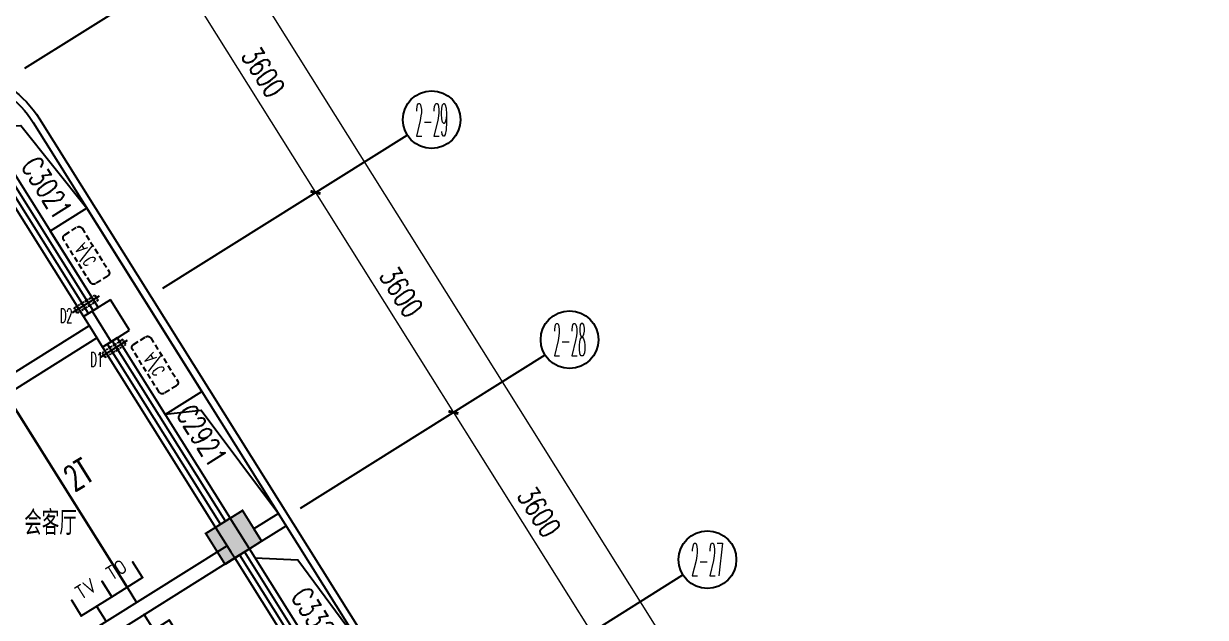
# Model space of a CAD drawing. Extents: x -9422388 to 15610651, y -1992469 to 953794.
# Drawn here: x -2544570 to -2528187, y -341358 to -333124 of the extents above; entities that cross this region are included whole.
import ezdxf
from ezdxf.enums import TextEntityAlignment as Align

# ---------------------------------------------------------------- set-up
doc = ezdxf.new("R2010")
doc.units = 0
doc.header["$LTSCALE"] = 1000
for name, pattern in [('( Hidden )', [0.375, 0.25, -0.125]), ('ACAD_ISO04W100', [30, 24, -3, 0, -3]), ('DASH', [0.35, 0.25, -0.1])]:
    doc.linetypes.add(name, pattern=pattern)
for name, color, linetype in [('A-ANNO-TEXT', 7, 'Continuous'), ('A-ELEV-LIN-0.3', 30, 'Continuous'), ('A-ELEV-LIN-0.4', 40, 'Continuous'), ('A-FLOR-HVAC', 4, 'Continuous'), ('A-FLOR-OTHER2-ON', 83, 'Continuous'), ('A-SECT-DOOR', 141, 'Continuous'), ('AXIS', 3, 'Continuous'), ('AXIS_TEXT', 7, 'Continuous'), ('C-KZ', 2, 'Continuous'), ('C-Z-HATCH', 253, 'Continuous'), ('COLUMN', 9, 'Continuous'), ('EQUIP-通讯', 3, 'Continuous'), ('PUB_TEXT', 7, 'Continuous'), ('TEL_TEXT', 7, 'Continuous'), ('WALL', 9, 'Continuous'), ('WINDOW', 4, 'Continuous'), ('WINDOW_TEXT', 7, 'Continuous'), ('WIRE-通讯', 4, 'Continuous')]:
    doc.layers.add(name, color=color, linetype=linetype)
doc.layers.add('建筑底图', color=8, linetype='Continuous', lineweight=5)
doc.styles.add('_SIMPLEX', font='SIMPLEX.shx', dxfattribs={"width": 0.7})
doc.styles.add('_TCH_AXIS', font='COMPLEX', dxfattribs={"bigfont": 'GBCBIG'})
doc.styles.add('_TCH_DIM', font='SIMPLEX', dxfattribs={"bigfont": 'GBCBIG'})
doc.styles.add('_TCH_DIM_T3', font='SIMPLEX', dxfattribs={"width": 0.705882, "bigfont": 'GBCBIG'})
doc.styles.add('_TCH_WINDOW', font='SIMPLEX', dxfattribs={"height": 3.5, "bigfont": 'GBCBIG'})
doc.styles.add('_TEL_ATTDEF', font='GBENOR', dxfattribs={"width": 0.8, "height": 3, "bigfont": 'GBCBIG'})
doc.styles.add('_TEL_DIM', font='SIMPLEX', dxfattribs={"width": 0.8, "height": 3.5, "bigfont": 'HZTXT'})
doc.styles.add('COMPLEX', font='COMPLEX')
doc.dimstyles.new('_TCH_ARCH&&100', dxfattribs={"dimtxt": 297.5, "dimasz": 100, "dimexe": 250, "dimexo": 300, "dimgap": 126.25, "dimtad": 1, "dimdec": 0, "dimzin": 0, "dimdsep": 46, "dimtxsty": '_TCH_DIM_T3', "dimblk": 'ARCHTICK', "dimcen": 0.09, "dimclrt": 7, "dimazin": 2, "dimtfac": 1, "dimtdec": 0, "dimtix": 1, "dimtmove": 2, "dimatfit": 3, "dimfxl": 0, "dimtolj": 1, "dimtzin": 0, "dimarcsym": 0})

# ---------------------------------------------------------------- blocks, each defined once
blk = doc.blocks.new('KTWJ1')
at = {"layer": 'A-FLOR-HVAC', "color": 0, "linetype": '( Hidden )', "ltscale": 0.3}
blk.add_lwpolyline([(152982, -14209, 0.414214), (153032, -14259), (153732, -14259, 0.414214), (153782, -14209), (153782, -14009, 0.414214), (153732, -13959), (153032, -13959, 0.414214), (152982, -14009)], format="xyb", close=True, dxfattribs=at)
at = {"layer": 'A-FLOR-HVAC', "color": 0, "style": '_TCH_WINDOW', "width": 0.705882}
blk.add_text('A/C', height=170, dxfattribs=at).set_placement((153214, -14188))
blk = doc.blocks.new('KTB')
at = {"layer": 'A-SECT-DOOR', "color": 0}
blk.add_lwpolyline([(1060656, -376423), (1061320, -377483), (1061828, -377164), (1060235, -374622), (1059726, -374941), (1060390, -376000)], dxfattribs=at)
at = {"layer": 'A-FLOR-HVAC', "color": 8, "xscale": -1}
for p, rotation in [((966813, -252808), 122.0782976835921), ((967766, -254329), 122.0782976836109)]:
    blk.add_blockref('KTWJ1', p, dxfattribs=dict(at, rotation=rotation))
blk = doc.blocks.new('宿舍楼柱网1')
at = {"layer": 'C-Z-HATCH'}
h = blk.add_hatch(color=0, dxfattribs=at)
h.dxf.hatch_style = 1
h.paths.add_polyline_path([(649437, 161642), (649946, 161960), (649681, 162384), (649172, 162066)])
at = {"layer": 'C-KZ', "color": 0, "const_width": 30}
blk.add_lwpolyline([(649440, 161638), (649946, 161960), (649681, 162384), (649172, 162066), (649437, 161642)], dxfattribs=at)
blk = doc.blocks.new('A$C0CF77FE4')
at = {"layer": 'A-FLOR-OTHER2-ON', "color": 0, "linetype": 'ACAD_ISO04W100', "ltscale": 5}
blk.add_line((40, 440), (40, 0), dxfattribs=at)
at = {"layer": 'A-FLOR-OTHER2-ON', "color": 0, "linetype": 'DASH', "ltscale": 0.1}
blk.add_lwpolyline([(0, 390), (80, 390), (80, 50), (0, 50)], close=True, dxfattribs=at)
blk = doc.blocks.new('$TCHSYS$WIN2D')
at = {"color": 0}
for p, q in [((-0.5, 0.5), (0.5, 0.5)), ((-0.5, 0.5), (-0.5, -0.5)), ((0.5, 0.5), (0.5, -0.5)), ((0.5, 0.1667), (-0.5, 0.1667)), ((0.5, -0.1667), (-0.5, -0.1667)), ((-0.5, -0.5), (0.5, -0.5))]:
    blk.add_line(p, q, dxfattribs=at)
blk = doc.blocks.new('_ArchTick')
at = {"color": 0, "linetype": 'ByBlock', "const_width": 0.4}
blk.add_lwpolyline([(-0.5, -0.5), (0.5, 0.5)], dxfattribs=at)
blk = doc.blocks.new('*D706')
at = {"layer": 'AXIS', "color": 0, "lineweight": -2, "transparency": 16777216}
for p, q in [((2024689, -372524), (2027443, -370798)), ((2027231, -370931), (2041092, -393046)), ((2038550, -394639), (2041304, -392913))]:
    blk.add_line(p, q, dxfattribs=at)
at = {"layer": 'Defpoints', "color": 0, "transparency": 16777216}
for p in [(2024435, -372683), (2041092, -393046), (2038296, -394798)]:
    blk.add_point(p, dxfattribs=at)
at = {"layer": 'AXIS', "color": 0, "lineweight": -2, "transparency": 16777216, "xscale": 100, "yscale": 100, "zscale": 100}
for p, rotation in [((2027231, -370931), 122.0782976762225), ((2041092, -393046), 302.0782976762225)]:
    blk.add_blockref('_ArchTick', p, dxfattribs=dict(at, rotation=rotation))
at = {"layer": 'AXIS', "color": 7, "transparency": 16777216, "insert": (2034395, -381842), "char_height": 297.5, "attachment_point": 5, "rotation": 302.0783, "style": '_TCH_DIM_T3'}
blk.add_mtext('\\A1;26100', dxfattribs=at)
blk = doc.blocks.new('*D713')
at = {"layer": 'AXIS', "color": 0, "lineweight": -2, "transparency": 16777216}
for p, q in [((2028513, -378625), (2030589, -377324)), ((2030377, -377456), (2032289, -380507)), ((2030425, -381675), (2032501, -380374))]:
    blk.add_line(p, q, dxfattribs=at)
at = {"layer": 'Defpoints', "color": 0, "transparency": 16777216}
for p in [(2028259, -378784), (2032289, -380507), (2030170, -381834)]:
    blk.add_point(p, dxfattribs=at)
at = {"layer": 'AXIS', "color": 0, "lineweight": -2, "transparency": 16777216, "xscale": 100, "yscale": 100, "zscale": 100}
for p, rotation in [((2030377, -377456), 122.078297676223), ((2032289, -380507), 302.078297676223)]:
    blk.add_blockref('_ArchTick', p, dxfattribs=dict(at, rotation=rotation))
at = {"layer": 'AXIS', "color": 7, "transparency": 16777216, "insert": (2031566, -378835), "char_height": 297.5, "attachment_point": 5, "rotation": 302.0783, "style": '_TCH_DIM_T3'}
blk.add_mtext('\\A1;3600', dxfattribs=at)
blk = doc.blocks.new('*D714')
at = {"layer": 'AXIS', "color": 0, "lineweight": -2, "transparency": 16777216}
for p, q in [((2026601, -375574), (2028677, -374273)), ((2028465, -374406), (2030377, -377456)), ((2028513, -378625), (2030589, -377324))]:
    blk.add_line(p, q, dxfattribs=at)
at = {"layer": 'Defpoints', "color": 0, "transparency": 16777216}
for p in [(2026347, -375734), (2030377, -377456), (2028259, -378784)]:
    blk.add_point(p, dxfattribs=at)
at = {"layer": 'AXIS', "color": 0, "lineweight": -2, "transparency": 16777216, "xscale": 100, "yscale": 100, "zscale": 100}
for p, rotation in [((2028465, -374406), 122.078297676224), ((2030377, -377456), 302.078297676224)]:
    blk.add_blockref('_ArchTick', p, dxfattribs=dict(at, rotation=rotation))
at = {"layer": 'AXIS', "color": 7, "transparency": 16777216, "insert": (2029654, -375785), "char_height": 297.5, "attachment_point": 5, "rotation": 302.0783, "style": '_TCH_DIM_T3'}
blk.add_mtext('\\A1;3600', dxfattribs=at)
blk = doc.blocks.new('*D715')
at = {"layer": 'AXIS', "color": 0, "lineweight": -2, "transparency": 16777216}
for p, q in [((2024689, -372524), (2026765, -371223)), ((2026553, -371356), (2028465, -374406)), ((2026601, -375574), (2028677, -374273))]:
    blk.add_line(p, q, dxfattribs=at)
at = {"layer": 'Defpoints', "color": 0, "transparency": 16777216}
for p in [(2024435, -372683), (2028465, -374406), (2026347, -375734)]:
    blk.add_point(p, dxfattribs=at)
at = {"layer": 'AXIS', "color": 0, "lineweight": -2, "transparency": 16777216, "xscale": 100, "yscale": 100, "zscale": 100}
for p, rotation in [((2026553, -371356), 122.0782976762225), ((2028465, -374406), 302.0782976762225)]:
    blk.add_blockref('_ArchTick', p, dxfattribs=dict(at, rotation=rotation))
at = {"layer": 'AXIS', "color": 7, "transparency": 16777216, "insert": (2027742, -372735), "char_height": 297.5, "attachment_point": 5, "rotation": 302.0783, "style": '_TCH_DIM_T3'}
blk.add_mtext('\\A1;3600', dxfattribs=at)
blk = doc.blocks.new('_AXISO')
at = {"color": 0}
blk.add_circle((0, 0), 0.5, dxfattribs=at)
at = {"layer": 'AXIS_TEXT', "color": 0, "style": 'COMPLEX', "width": 1.041667}
blk.add_attdef('A', text='', height=0.56, dxfattribs=at).set_placement((-0.25, -0.28), (0.25, -0.28), align=Align.FIT)
blk = doc.blocks.new('$equip$00001847')
for p, q in [((-0.5, 0.499), (-0.5, 0.999)), ((0.5, 0.999), (0.5, 0.499)), ((0.5, 0.499), (-0.5, 0.499)), ((0, 0.5), (0, 0))]:
    blk.add_line(p, q)
for p in [(-0.5, 0.999), (0.5, 0.999), (-0.5, 0.499), (0.5, 0.499), (0, 0)]:
    blk.add_point(p)
at = {"color": 7, "style": '_TEL_DIM'}
blk.add_attdef('$TEXT$', text='', height=0.4, dxfattribs=at).set_placement((0, 0.999), align=Align.MIDDLE_CENTER)
at = {"color": 7, "style": '_TEL_DIM', "flags": 1}
blk.add_attdef('A', text='', height=0.00002, dxfattribs=at).set_placement((0, 0), align=Align.MIDDLE_CENTER)
blk = doc.blocks.new('$equip$00001802')
for p, q in [((-0.5, 0.499), (-0.5, 0.999)), ((0.5, 0.999), (0.5, 0.499)), ((0.5, 0.499), (-0.5, 0.499)), ((0, 0.5), (0, 0))]:
    blk.add_line(p, q)
for p in [(-0.5, 0.999), (0.5, 0.999), (-0.5, 0.499), (0.5, 0.499), (0, 0)]:
    blk.add_point(p)
at = {"color": 7, "style": '_TEL_DIM'}
blk.add_attdef('$TEXT$', text='', height=0.4, dxfattribs=at).set_placement((0, 0.999), align=Align.MIDDLE_CENTER)
at = {"color": 7, "style": '_TEL_DIM', "flags": 1}
blk.add_attdef('A', text='', height=0.00002, dxfattribs=at).set_placement((0, 0), align=Align.MIDDLE_CENTER)
blk = doc.blocks.new('5555')
at = {"layer": 'A-ELEV-LIN-0.3', "color": 8}
for points in [[(2015400.1, -378228), (2015400.1, -378228, -0.4142136), (2015621.4, -377263.1), (2022569.5, -372908.3, -0.4142136), (2024637.1, -373382.6), (2037907.3, -394555, -0.2728148), (2037948.7, -396077.9), (2033730, -403701.1, -0.2728148), (2032417.5, -404474.7), (1988430.2, -404474.7, -0.4142134), (1986830.2, -402874.7), (1986830.2, -394774.7, -0.4142137), (1987530.2, -394074.7), (1987530.2, -394074.7)], [(2015484.8, -378174.9), (2015484.8, -378174.9, -0.4142136), (2015674.5, -377347.8), (2022622.6, -372993, -0.4142136), (2024552.3, -373435.7), (2037822.6, -394608.1, -0.2728148), (2037861.2, -396029.5), (2033642.5, -403652.6, -0.2728148), (2032417.5, -404374.7), (2009430.2, -404374.7)]]:
    blk.add_lwpolyline(points, format="xyb", dxfattribs=at)
blk.add_lwpolyline([(2028057.5, -379028.1), (2027951.2, -378858.6), (2027612.3, -379071), (2027718.5, -379240.5)], close=True, dxfattribs=at)
at = {"layer": 'A-ELEV-LIN-0.4', "color": 8}
for points in [[(2023887.5, -373500.5), (2024378.5, -373476.5), (2025295.9, -374622)], [(2026380.7, -377482.6), (2026881.5, -377425.4), (2027951.2, -378858.6)], [(2026380.7, -377482.6), (2026881.5, -377425.4), (2027951.2, -378858.6)], [(2027630.7, -379475), (2028219.9, -379498.5), (2029119.6, -380722.7)]]:
    blk.add_lwpolyline(points, dxfattribs=at)
at = {"layer": 'AXIS', "color": 8}
for p, q in [((2024434.8, -372683.3), (2027824.1, -370559)), ((2026346.7, -375733.6), (2029736, -373609.3)), ((2028258.5, -378784), (2031647.8, -376659.7)), ((2030170.4, -381834.4), (2033559.7, -379710.1))]:
    blk.add_line(p, q, dxfattribs=at)
at = {"layer": 'COLUMN', "color": 8}
for p, q in [((2025620.8, -375893.6), (2025366.6, -376052.9)), ((2025886.3, -376317.2), (2025620.8, -375893.6)), ((2025366.6, -376052.9), (2025632.1, -376476.6)), ((2025632.1, -376476.6), (2025886.3, -376317.2))]:
    blk.add_line(p, q, dxfattribs=at)
at = {"layer": 'WALL', "color": 8}
for p, q in [((2025451.3, -375999.7), (2025247.9, -376127.2)), ((2025247.9, -376127.2), (2025380.7, -376339.1)), ((2025451.3, -375999.8), (2025451.3, -375999.7)), ((2025327.6, -376254.3), (2022819.5, -377826.3)), ((2022925.7, -377995.8), (2025433.8, -376423.8)), ((2025380.7, -376339.1), (2025513.5, -376550.9)), ((2025513.5, -376550.9), (2025632.1, -376476.6)), ((2027283.5, -378923), (2027080.2, -379050.5)), ((2027496, -379262), (2027283.5, -378923)), ((2027080.2, -379050.5), (2027292.6, -379389.4)), ((2027549.1, -379346.7), (2027496, -379262)), ((2027239.5, -379304.7), (2021121.8, -383139.1)), ((2027292.6, -379389.4), (2027345.7, -379474.2)), ((2027345.7, -379474.2), (2027549.1, -379346.7)), ((2027345.7, -379474.2), (2021228, -383308.6))]:
    blk.add_line(p, q, dxfattribs=at)
at = {"color": 8}
blk.add_blockref('宿舍楼柱网1', (1377772.3, -541201.1), dxfattribs=at)
at = {"layer": 'A-FLOR-OTHER2-ON', "color": 8, "linetype": 'DASH', "rotation": 122.0783001587689}
blk.add_blockref('A$C0CF77FE4', (2025492.3, -375871.7), dxfattribs=at)
at = {"layer": 'A-FLOR-OTHER2-ON', "color": 8, "linetype": 'DASH', "xscale": -1, "rotation": 122.0783001587689}
blk.add_blockref('A$C0CF77FE4', (2025836.3, -376420.5), dxfattribs=at)
at = {"layer": 'A-SECT-DOOR', "color": 8}
blk.add_blockref('KTB', (965061, 0), dxfattribs=at)
at = {"layer": 'AXIS', "color": 8}
ref = blk.add_blockref('_AXISO', (2030074.9, -373396.9), dxfattribs=dict(at, xscale=800, yscale=800, zscale=800))
ref.add_attrib('A', '2-29', dxfattribs={"layer": 'AXIS_TEXT', "color": 8, "height": 452.55, "style": '_TCH_AXIS', "width": 0.2625}).set_placement((2029848.6, -373623.2), (2030301.2, -373623.2), align=Align.FIT)
ref = blk.add_blockref('_AXISO', (2031986.8, -376447.3), dxfattribs=dict(at, xscale=800, yscale=800, zscale=800))
ref.add_attrib('A', '2-28', dxfattribs={"layer": 'AXIS_TEXT', "color": 8, "height": 452.55, "style": '_TCH_AXIS', "width": 0.2625}).set_placement((2031760.5, -376673.5), (2032213, -376673.5), align=Align.FIT)
ref = blk.add_blockref('_AXISO', (2033898.6, -379497.6), dxfattribs=dict(at, xscale=800, yscale=800, zscale=800))
ref.add_attrib('A', '2-27', dxfattribs={"layer": 'AXIS_TEXT', "color": 8, "height": 452.55, "style": '_TCH_AXIS', "width": 0.2625}).set_placement((2033672.4, -379723.9), (2034124.9, -379723.9), align=Align.FIT)
at = {"layer": 'WINDOW', "color": 8}
ref = blk.add_blockref('$TCHSYS$WIN2D', (2024566.3, -374813.7), dxfattribs=dict(at, xscale=2950, yscale=-240, zscale=2950, rotation=302.078297676223))
ref.add_attrib('A', 'C3021', (2024372.7, -374036.4), dxfattribs={"layer": 'WINDOW_TEXT', "color": 8, "height": 297.5, "rotation": 302.0783, "style": '_TCH_WINDOW', "width": 0.705882})
ref = blk.add_blockref('$TCHSYS$WIN2D', (2026398.5, -377737), dxfattribs=dict(at, xscale=2950, yscale=240, zscale=2950, rotation=302.0782976762235))
ref.add_attrib('A', 'C2921', (2026521.1, -377473.8), dxfattribs={"layer": 'WINDOW_TEXT', "color": 8, "height": 297.5, "rotation": 302.0783, "style": '_TCH_WINDOW', "width": 0.705882})
ref = blk.add_blockref('$TCHSYS$WIN2D', (2028310.4, -380787.3), dxfattribs=dict(at, xscale=3250, yscale=-240, zscale=3250, rotation=122.078297676223))
ref.add_attrib('A', 'C3321', (2028111.8, -380007.5), dxfattribs={"layer": 'WINDOW_TEXT', "color": 8, "height": 297.5, "rotation": 302.0783, "style": '_TCH_WINDOW', "width": 0.705882})
at = {"layer": 'A-ANNO-TEXT', "color": 8, "linetype": 'DASH', "style": '_SIMPLEX', "width": 0.5}
for s, p in [('D2', (2024920, -376214)), ('D1', (2025340.8, -376822.2))]:
    blk.add_text(s, height=200, dxfattribs=at).set_placement(p)
at = {"layer": 'PUB_TEXT', "color": 8, "style": '_TCH_DIM'}
blk.add_text('会客厅', height=337.59, dxfattribs=at).set_placement((2024427.3, -379156.4))
at = {"layer": 'AXIS', "color": 8}
for p1, p2, distance, picture, middle in [((2024434.8, -372683.3), (2038295.9, -394798.4), 3300, '*D706', (2034394.5, -381842.2)), ((2024434.8, -372683.3), (2026346.7, -375733.6), 2500, '*D715', (2027742, -372734.7)), ((2026346.7, -375733.6), (2028258.5, -378784), 2500, '*D714', (2029653.9, -375785.1)), ((2028258.5, -378784), (2030170.4, -381834.4), 2500, '*D713', (2031565.8, -378835.5))]:
    dim = blk.add_aligned_dim(p1=p1, p2=p2, distance=distance, dimstyle='_TCH_ARCH&&100', dxfattribs=at)
    dim.commit()
    dim.dimension.update_dxf_attribs({"geometry": picture, "text_midpoint": middle})

msp = doc.modelspace()

# ---------------------------------------------------------------- linework, layer by layer
at = {"layer": 'WIRE-通讯', "linetype": 'Continuous', "const_width": 35}
msp.add_lwpolyline([(-2543136.11836, -340938.49922), (-2544915.3612, -338099.75508)], dxfattribs=at)

# ---------------------------------------------------------------- block references
at = {"layer": 'EQUIP-通讯'}
ref = msp.add_blockref('$equip$00001847', (-2543003.48158, -341150.11839), dxfattribs=dict(at, xscale=-500, yscale=500.0000000000001, zscale=500.0000000000001, rotation=32.0782976761383))
ref.add_attrib('$TEXT$', 'TO', dxfattribs={"layer": '0', "color": 7, "height": 200, "rotation": 32.078297686, "style": '_TEL_ATTDEF'}).set_placement((-2543286.45773, -340698.63595), align=Align.MIDDLE_CENTER)
ref = msp.add_blockref('$equip$00001802', (-2543427.14315, -341415.65723), dxfattribs=dict(at, xscale=-500.0000000000001, yscale=500.0000000000001, zscale=500.0000000000001, rotation=32.0782976761383))
ref.add_attrib('$TEXT$', 'TV', dxfattribs={"layer": '0', "color": 7, "height": 200, "rotation": 32.078297686, "style": '_TEL_ATTDEF'}).set_placement((-2543710.11931, -340964.17479), align=Align.MIDDLE_CENTER)
ref = msp.add_blockref('$equip$00001847', (-2542897.26605, -341319.58302), dxfattribs=dict(at, xscale=500.0000000000002, yscale=500.0000000000002, zscale=500.0000000000002, rotation=212.0782976761311))
ref.add_attrib('$TEXT$', 'TO', dxfattribs={"layer": '0', "color": 7, "height": 200, "rotation": 32.078297676, "style": '_TEL_ATTDEF'}).set_placement((-2542631.99249, -341742.82135), align=Align.MIDDLE_CENTER)
at = {"layer": '建筑底图', "color": 8}
msp.add_blockref('5555', (-4568988.93389, 38940.58199), dxfattribs=at)

# ---------------------------------------------------------------- texts
at = {"layer": 'TEL_TEXT', "style": '_TEL_DIM', "width": 0.64}
msp.add_text('2T', height=350, rotation=32.078297676, dxfattribs=at).set_placement((-2543866.42281, -339619.70395))

doc.saveas('drawing.dxf')
